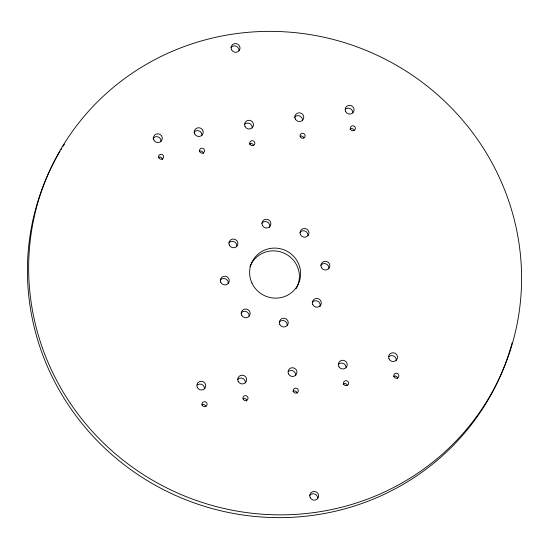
<?xml version="1.0" encoding="UTF-8"?>
<svg xmlns="http://www.w3.org/2000/svg" width="549" height="549" viewBox="0 0 549 549"><rect width="100%" height="100%" fill="white"/><g stroke="black" fill="none" stroke-linecap="round" stroke-linejoin="round"><path stroke-width="0.82" d="M230.937 47.557A4.488 4.358 23.9 0 1 239.035 50.645M309.595 495.438A4.488 4.358 23.9 0 1 317.693 498.526M279.173 322.222A4.488 4.358 23.9 0 1 287.271 325.31M241.073 313.005A4.488 4.358 23.9 0 1 249.171 316.1M220.197 280.203A4.488 4.358 23.9 0 1 228.295 283.291M228.782 243.022A4.488 4.358 23.9 0 1 236.873 246.11M261.791 223.244A4.488 4.358 23.9 0 1 269.628 227.444M299.891 232.46A4.488 4.358 23.9 0 1 307.989 235.548M320.767 265.263A4.488 4.358 23.9 0 1 328.865 268.351M312.182 302.444A4.488 4.358 23.9 0 1 320.026 306.644M193.879 132.288A4.488 4.358 23.9 0 1 201.97 135.377M244.95 123.999A4.488 4.358 23.9 0 1 252.259 127.91M294.442 117.349A4.488 4.358 23.9 0 1 302.54 120.444M345.52 109.059A4.488 4.358 23.9 0 1 352.822 112.97M388.98 356.507A4.488 4.358 23.9 0 1 396.282 360.419M338.287 364.344A4.488 4.358 23.9 0 1 346.014 367.336M288.41 371.44A4.488 4.358 23.9 0 1 295.712 375.358M237.333 379.736A4.488 4.358 23.9 0 1 245.43 382.825M511.284 345.836A247.613 240.572 23.9 0 1 178.796 496.866A247.613 240.572 23.9 0 1 59.992 151.318M60.85 149.87A247.613 240.572 23.9 0 1 61.721 148.436M63.046 146.288A247.613 240.572 23.9 0 1 64.398 144.161M512.19 342.597A247.613 240.572 23.9 0 1 511.517 345.026M393.461 376.532A2.567 2.491 23.9 0 1 397.634 378.769M343.18 383.998A2.567 2.491 23.9 0 1 347.325 385.583M292.892 391.471A2.567 2.491 23.9 0 1 297.043 393.05M243.173 398.601A2.567 2.491 23.9 0 1 246.782 401.175M350.001 129.084A2.567 2.491 23.9 0 1 354.153 130.669M300.282 136.214A2.567 2.491 23.9 0 1 303.865 138.135M249.438 144.023A2.567 2.491 23.9 0 1 253.583 145.602M199.712 151.153A2.567 2.491 23.9 0 1 203.329 153.727M201.709 405.011A2.567 2.491 23.9 0 1 205.854 406.596M158.249 157.563A2.567 2.491 23.9 0 1 162.429 159.8M197.228 384.986A4.488 4.358 23.9 0 1 204.53 388.898M152.979 138.362A4.488 4.358 23.9 0 1 161.077 141.45M249.939 266.752A25.631 24.904 23.9 0 1 284.622 253.418A25.631 24.904 23.9 0 1 296.076 288.705M231.513 49.685A4.488 4.358 23.9 0 0 239.22 50.535A4.488 4.358 23.9 0 0 235.974 43.584A4.488 4.358 23.9 0 0 231.513 49.685M310.171 497.566A4.488 4.358 23.9 0 0 317.878 498.417A4.488 4.358 23.9 0 0 314.632 491.465A4.488 4.358 23.9 0 0 310.171 497.566M262.367 225.378A4.488 4.358 23.9 0 0 270.074 226.222A4.488 4.358 23.9 0 0 266.828 219.271A4.488 4.358 23.9 0 0 262.367 225.378M300.475 234.588A4.488 4.358 23.9 0 0 308.174 235.439A4.488 4.358 23.9 0 0 304.928 228.487A4.488 4.358 23.9 0 0 300.475 234.588M321.343 267.397A4.488 4.358 23.9 0 0 329.05 268.241A4.488 4.358 23.9 0 0 325.804 261.29A4.488 4.358 23.9 0 0 321.343 267.397M229.358 245.149A4.488 4.358 23.9 0 0 237.065 246A4.488 4.358 23.9 0 0 233.819 239.048A4.488 4.358 23.9 0 0 229.358 245.149M220.78 282.33A4.488 4.358 23.9 0 0 228.48 283.181A4.488 4.358 23.9 0 0 225.234 276.229A4.488 4.358 23.9 0 0 220.78 282.33M241.649 315.14A4.488 4.358 23.9 0 0 249.356 315.991A4.488 4.358 23.9 0 0 246.11 309.039A4.488 4.358 23.9 0 0 241.649 315.14M279.757 324.356A4.488 4.358 23.9 0 0 287.456 325.2A4.488 4.358 23.9 0 0 284.21 318.248A4.488 4.358 23.9 0 0 279.757 324.356M312.765 304.578A4.488 4.358 23.9 0 0 320.465 305.422A4.488 4.358 23.9 0 0 317.219 298.471A4.488 4.358 23.9 0 0 312.765 304.578M194.703 133.867A4.488 4.358 23.9 0 0 202.403 134.711A4.488 4.358 23.9 0 0 199.163 127.759A4.488 4.358 23.9 0 0 194.703 133.867M244.984 126.394A4.488 4.358 23.9 0 0 252.691 127.244A4.488 4.358 23.9 0 0 249.445 120.293A4.488 4.358 23.9 0 0 244.984 126.394M295.273 118.927A4.488 4.358 23.9 0 0 302.973 119.778A4.488 4.358 23.9 0 0 299.727 112.826A4.488 4.358 23.9 0 0 295.273 118.927M345.554 111.461A4.488 4.358 23.9 0 0 353.254 112.305A4.488 4.358 23.9 0 0 350.015 105.353A4.488 4.358 23.9 0 0 345.554 111.461M389.015 358.909A4.488 4.358 23.9 0 0 396.714 359.753A4.488 4.358 23.9 0 0 393.468 352.801A4.488 4.358 23.9 0 0 389.015 358.909M338.994 366.862A4.488 4.358 23.9 0 0 346.721 366.759A4.488 4.358 23.9 0 0 342.624 360.247A4.488 4.358 23.9 0 0 338.994 366.862M288.445 373.842A4.488 4.358 23.9 0 0 296.144 374.692A4.488 4.358 23.9 0 0 292.905 367.741A4.488 4.358 23.9 0 0 288.445 373.842M238.163 381.315A4.488 4.358 23.9 0 0 245.863 382.159A4.488 4.358 23.9 0 0 242.617 375.207A4.488 4.358 23.9 0 0 238.163 381.315M70.313 403.289A247.613 240.572 23.9 0 0 496.275 384.43A247.613 240.572 23.9 0 0 258.751 31.616A247.613 240.572 23.9 0 0 70.313 403.289M394.01 376.717A2.567 2.491 23.9 0 0 398.409 377.197A2.567 2.491 23.9 0 0 396.556 373.224A2.567 2.491 23.9 0 0 394.01 376.717M343.722 384.183A2.567 2.491 23.9 0 0 348.128 384.671A2.567 2.491 23.9 0 0 346.275 380.697A2.567 2.491 23.9 0 0 343.722 384.183M293.441 391.65A2.567 2.491 23.9 0 0 297.839 392.137A2.567 2.491 23.9 0 0 295.986 388.164A2.567 2.491 23.9 0 0 293.441 391.65M243.159 399.116A2.567 2.491 23.9 0 0 247.558 399.603A2.567 2.491 23.9 0 0 245.705 395.63A2.567 2.491 23.9 0 0 243.159 399.116M350.55 129.269A2.567 2.491 23.9 0 0 354.949 129.749A2.567 2.491 23.9 0 0 353.096 125.783A2.567 2.491 23.9 0 0 350.55 129.269M300.269 136.735A2.567 2.491 23.9 0 0 304.668 137.223A2.567 2.491 23.9 0 0 302.815 133.249A2.567 2.491 23.9 0 0 300.269 136.735M249.98 144.202A2.567 2.491 23.9 0 0 254.386 144.689A2.567 2.491 23.9 0 0 252.533 140.716A2.567 2.491 23.9 0 0 249.98 144.202M199.699 151.675A2.567 2.491 23.9 0 0 204.098 152.155A2.567 2.491 23.9 0 0 202.245 148.182A2.567 2.491 23.9 0 0 199.699 151.675M202.258 405.196A2.567 2.491 23.9 0 0 206.657 405.677A2.567 2.491 23.9 0 0 204.804 401.703A2.567 2.491 23.9 0 0 202.258 405.196M158.798 157.748A2.567 2.491 23.9 0 0 163.204 158.229A2.567 2.491 23.9 0 0 161.344 154.262A2.567 2.491 23.9 0 0 158.798 157.748M197.263 387.388A4.488 4.358 23.9 0 0 204.962 388.232A4.488 4.358 23.9 0 0 201.716 381.281A4.488 4.358 23.9 0 0 197.263 387.388M153.802 139.94A4.488 4.358 23.9 0 0 161.502 140.784A4.488 4.358 23.9 0 0 158.263 133.832A4.488 4.358 23.9 0 0 153.802 139.94M251.957 283.126A25.631 24.904 23.9 0 0 295.966 287.971A25.631 24.904 23.9 0 0 277.423 248.244A25.631 24.904 23.9 0 0 251.957 283.126"/></g></svg>
